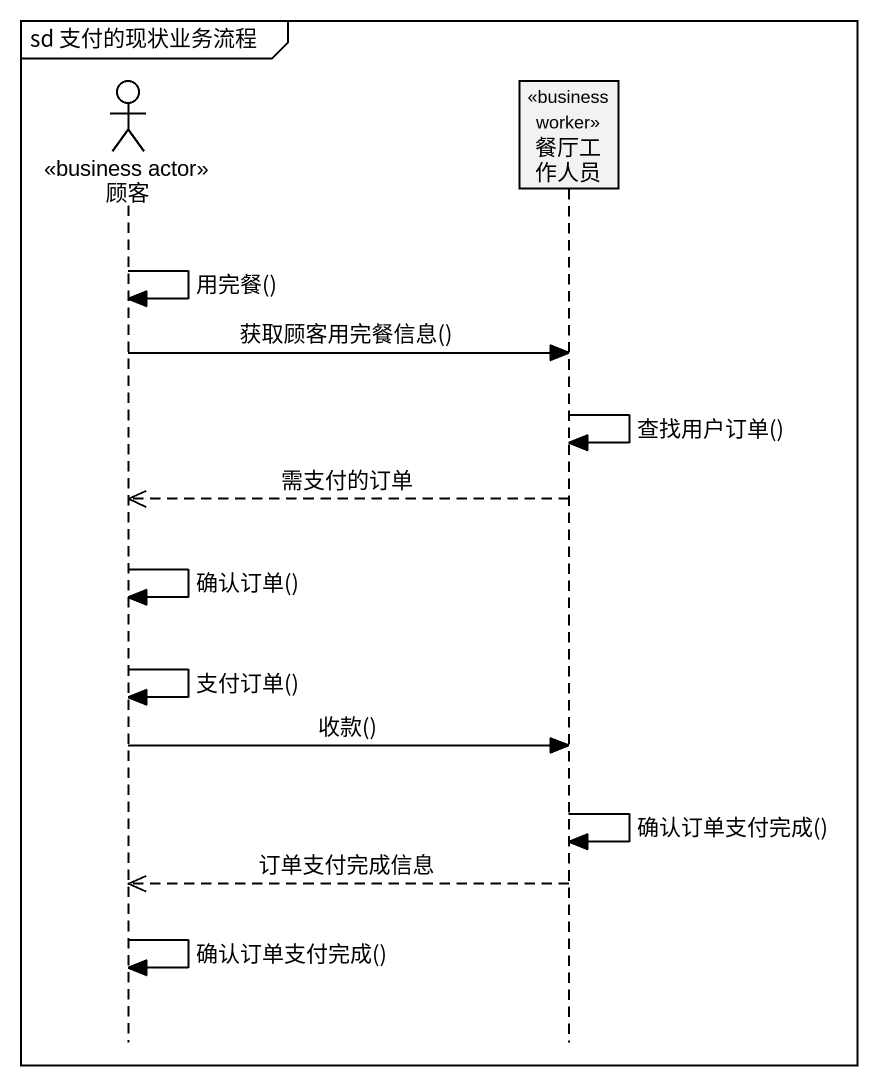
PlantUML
@startuml
mainframe sd 支付的现状业务流程
hide footbox
actor 顾客 <<business actor>>
participant 餐厅工作人员 <<business worker>>

顾客 -> 顾客 : 用完餐()
顾客 -> 餐厅工作人员 : 获取顾客用完餐信息()
餐厅工作人员 -> 餐厅工作人员 : 查找用户订单()
餐厅工作人员 -->> 顾客 : 需支付的订单
顾客 -> 顾客 : 确认订单()
顾客 -> 顾客 : 支付订单()
顾客 -> 餐厅工作人员 : 收款()
餐厅工作人员 -> 餐厅工作人员 : 确认订单支付完成()
餐厅工作人员 -->> 顾客 : 订单支付完成信息
顾客 -> 顾客 : 确认订单支付完成()
@enduml
